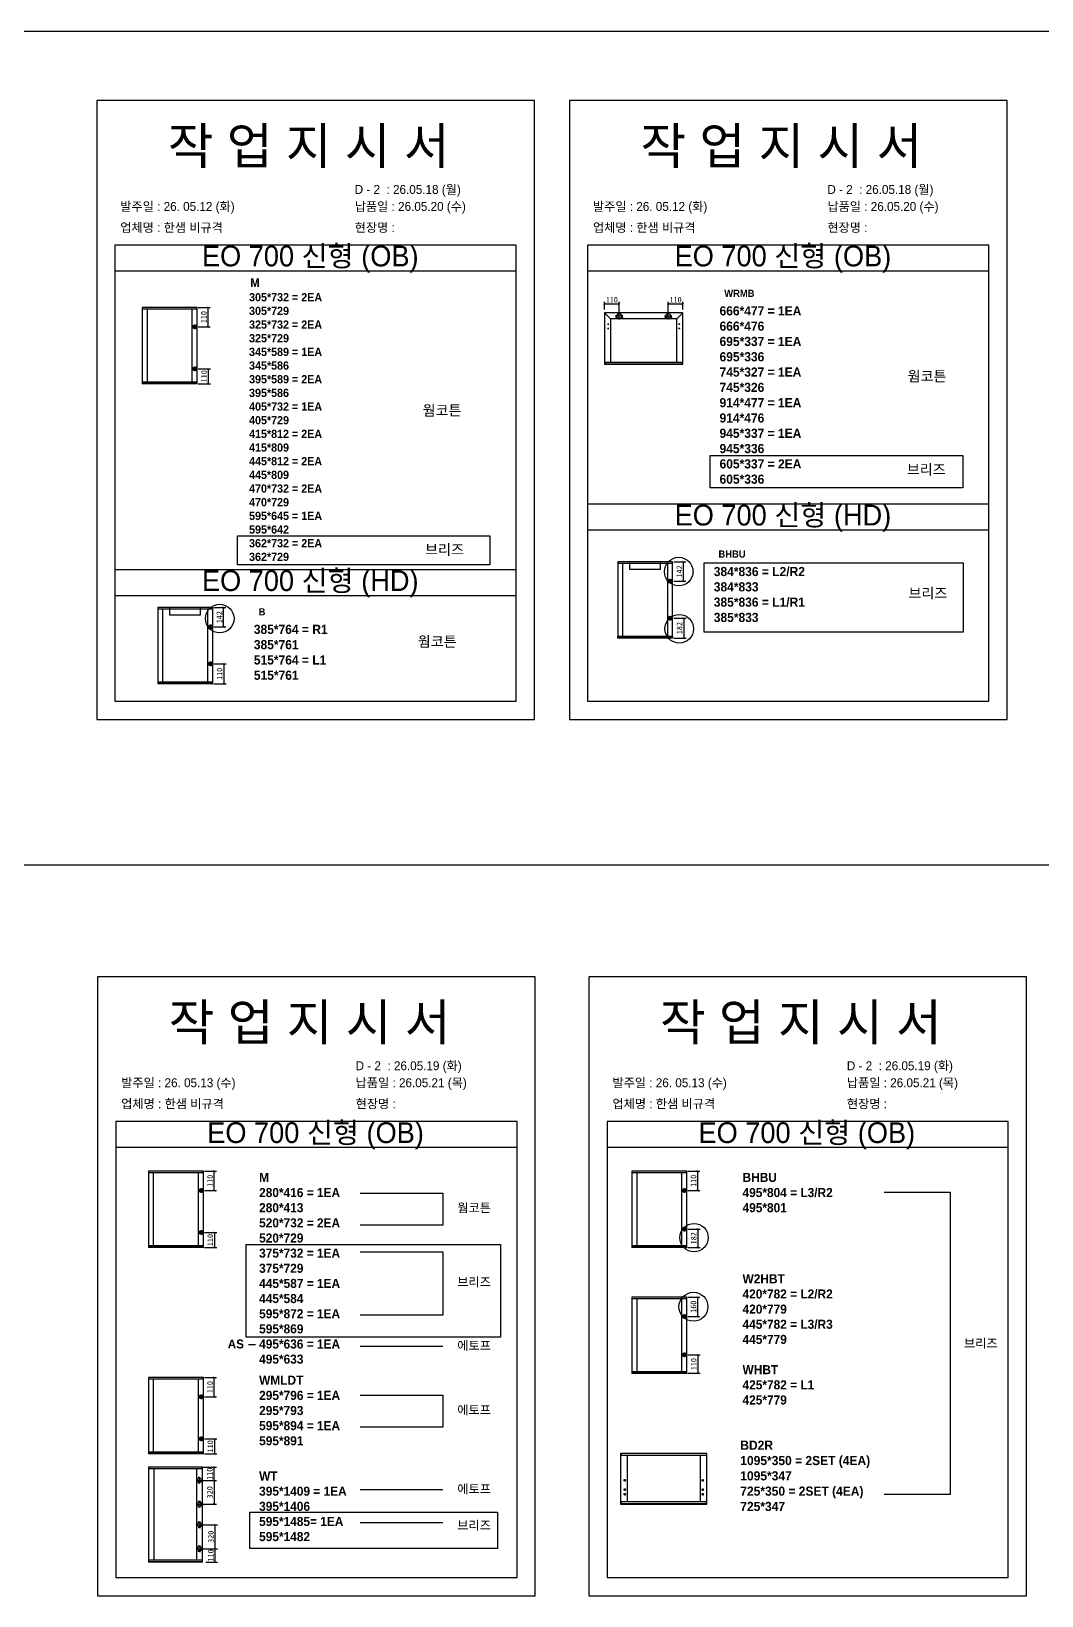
# Model space of a CAD drawing. Header units: millimetres. Extents: x -44117 to 256353, y -2095463 to 65325.
# Drawn here: x 112722 to 117162, y -939119 to -932244 of the extents above; entities that cross this region are included whole.
import ezdxf

# ---------------------------------------------------------------- set-up
doc = ezdxf.new("R2010")
doc.units = ezdxf.units.MM
doc.header["$LTSCALE"] = 10
doc.layers.add('Layer1', color=7, linetype='Continuous', lineweight=70)
doc.styles.add('MtX_Gulim', font='')
doc.styles.get('MtX_Gulim').set_extended_font_data('Gulim', bold=True)
doc.dimstyles.new('ISO-25', dxfattribs={"dimtxt": 2.5, "dimasz": 2.5, "dimexe": 1, "dimexo": 1, "dimtad": 1, "dimtxsty": 'Standard', "dimblk": 'ARCHTICK', "dimcen": 2.5, "dimadec": 0, "dimazin": 0, "dimtfac": 1, "dimtmove": 0, "dimatfit": 3, "dimfxl": 0, "dimarcsym": 0})

# ---------------------------------------------------------------- blocks, each defined once
blk = doc.blocks.new('_ArchTick')
at = {"color": 0, "linetype": 'ByBlock', "const_width": 0.15}
blk.add_lwpolyline([(-0.5, -0.5), (0.5, 0.5)], dxfattribs=at)
blk = doc.blocks.new('*D6312')
at = {"color": 0, "lineweight": -2}
for p, q in [((113454.9, -933457.9), (113508.3, -933457.9)), ((113498.3, -933543.1), (113498.3, -933457.9)), ((113454.9, -933543.1), (113508.3, -933543.1))]:
    blk.add_line(p, q, dxfattribs=at)
at = {"layer": 'Defpoints', "color": 0}
for p in [(113439.9, -933457.9), (113498.3, -933457.9), (113439.9, -933543.1)]:
    blk.add_point(p, dxfattribs=at)
at = {"color": 0, "lineweight": -2, "xscale": 10, "yscale": 10, "zscale": 10}
for p, rotation in [((113498.3, -933457.9), 90), ((113498.3, -933543.1), 270)]:
    blk.add_blockref('_ArchTick', p, dxfattribs=dict(at, rotation=rotation))
at = {"color": 0, "insert": (113479.6, -933500.5), "char_height": 25, "attachment_point": 5, "rotation": 90}
blk.add_mtext('110', dxfattribs=at)
blk = doc.blocks.new('*D6313')
at = {"color": 0, "lineweight": -2}
for p, q in [((113454.9, -933727.8), (113509.2, -933727.8)), ((113499.2, -933727.8), (113499.2, -933793.3)), ((113454.9, -933793.3), (113509.2, -933793.3))]:
    blk.add_line(p, q, dxfattribs=at)
at = {"layer": 'Defpoints', "color": 0}
for p in [(113439.9, -933727.8), (113439.9, -933793.3), (113499.2, -933793.3)]:
    blk.add_point(p, dxfattribs=at)
at = {"color": 0, "lineweight": -2, "xscale": 10, "yscale": 10, "zscale": 10}
for p, rotation in [((113499.2, -933727.8), 90), ((113499.2, -933793.3), 270)]:
    blk.add_blockref('_ArchTick', p, dxfattribs=dict(at, rotation=rotation))
at = {"color": 0, "insert": (113480.5, -933760.5), "char_height": 25, "attachment_point": 5, "rotation": 90}
blk.add_mtext('110', dxfattribs=at)
blk = doc.blocks.new('*D6314')
at = {"color": 0, "lineweight": -2}
for p, q in [((115240.5, -933467.3), (115240.5, -933432.8)), ((115240.5, -933442.8), (115305.1, -933442.8)), ((115305.1, -933480.1), (115305.1, -933432.8))]:
    blk.add_line(p, q, dxfattribs=at)
at = {"layer": 'Defpoints', "color": 0}
for p in [(115240.5, -933482.3), (115305.1, -933442.8), (115305.1, -933495.1)]:
    blk.add_point(p, dxfattribs=at)
at = {"color": 0, "lineweight": -2, "xscale": 10, "yscale": 10, "zscale": 10, "rotation": 180}
blk.add_blockref('_ArchTick', (115240.5, -933442.8), dxfattribs=at)
at = {"color": 0, "lineweight": -2, "xscale": 10, "yscale": 10, "zscale": 10}
blk.add_blockref('_ArchTick', (115305.1, -933442.8), dxfattribs=at)
at = {"color": 0, "insert": (115272.8, -933424), "char_height": 25, "attachment_point": 5}
blk.add_mtext('110', dxfattribs=at)
blk = doc.blocks.new('*D6315')
at = {"color": 0, "lineweight": -2}
for p, q in [((115520.6, -933480.1), (115520.6, -933432.8)), ((115520.6, -933442.8), (115585.1, -933442.8)), ((115585.1, -933467.3), (115585.1, -933432.8))]:
    blk.add_line(p, q, dxfattribs=at)
at = {"layer": 'Defpoints', "color": 0}
for p in [(115585.1, -933442.8), (115585.1, -933482.3), (115520.6, -933495.1)]:
    blk.add_point(p, dxfattribs=at)
at = {"color": 0, "lineweight": -2, "xscale": 10, "yscale": 10, "zscale": 10, "rotation": 180}
blk.add_blockref('_ArchTick', (115520.6, -933442.8), dxfattribs=at)
at = {"color": 0, "lineweight": -2, "xscale": 10, "yscale": 10, "zscale": 10}
blk.add_blockref('_ArchTick', (115585.1, -933442.8), dxfattribs=at)
at = {"color": 0, "insert": (115552.9, -933424), "char_height": 25, "attachment_point": 5}
blk.add_mtext('110', dxfattribs=at)
blk = doc.blocks.new('*D6316')
at = {"color": 0, "lineweight": -2}
for p, q in [((115544.6, -934575.6), (115598, -934575.6)), ((115588, -934660.7), (115588, -934575.6)), ((115544.6, -934660.7), (115598, -934660.7))]:
    blk.add_line(p, q, dxfattribs=at)
at = {"layer": 'Defpoints', "color": 0}
for p in [(115529.6, -934575.6), (115588, -934575.6), (115529.6, -934660.7)]:
    blk.add_point(p, dxfattribs=at)
at = {"color": 0, "lineweight": -2, "xscale": 10, "yscale": 10, "zscale": 10}
for p, rotation in [((115588, -934575.6), 90), ((115588, -934660.7), 270)]:
    blk.add_blockref('_ArchTick', p, dxfattribs=dict(at, rotation=rotation))
at = {"color": 0, "insert": (115569.2, -934618.1), "char_height": 25, "attachment_point": 5, "rotation": 90}
blk.add_mtext('142', dxfattribs=at)
blk = doc.blocks.new('*D6317')
at = {"color": 0, "lineweight": -2}
for p, q in [((115544.6, -934823.6), (115598.9, -934823.6)), ((115588.9, -934823.6), (115588.9, -934910.9)), ((115544.6, -934910.9), (115598.9, -934910.9))]:
    blk.add_line(p, q, dxfattribs=at)
at = {"layer": 'Defpoints', "color": 0}
for p in [(115529.6, -934823.6), (115529.6, -934910.9), (115588.9, -934910.9)]:
    blk.add_point(p, dxfattribs=at)
at = {"color": 0, "lineweight": -2, "xscale": 10, "yscale": 10, "zscale": 10}
for p, rotation in [((115588.9, -934823.6), 90), ((115588.9, -934910.9), 270)]:
    blk.add_blockref('_ArchTick', p, dxfattribs=dict(at, rotation=rotation))
at = {"color": 0, "insert": (115570.2, -934867.2), "char_height": 25, "attachment_point": 5, "rotation": 90}
blk.add_mtext('182', dxfattribs=at)
blk = doc.blocks.new('*D6318')
at = {"color": 0, "lineweight": -2}
for p, q in [((113523.5, -934776.6), (113576.9, -934776.6)), ((113566.9, -934861.7), (113566.9, -934776.6)), ((113523.5, -934861.7), (113576.9, -934861.7))]:
    blk.add_line(p, q, dxfattribs=at)
at = {"layer": 'Defpoints', "color": 0}
for p in [(113508.5, -934776.6), (113566.9, -934776.6), (113508.5, -934861.7)]:
    blk.add_point(p, dxfattribs=at)
at = {"color": 0, "lineweight": -2, "xscale": 10, "yscale": 10, "zscale": 10}
for p, rotation in [((113566.9, -934776.6), 90), ((113566.9, -934861.7), 270)]:
    blk.add_blockref('_ArchTick', p, dxfattribs=dict(at, rotation=rotation))
at = {"color": 0, "insert": (113548.1, -934819.1), "char_height": 25, "attachment_point": 5, "rotation": 90}
blk.add_mtext('142', dxfattribs=at)
blk = doc.blocks.new('*D6319')
at = {"color": 0, "lineweight": -2}
for p, q in [((113523.5, -935024.6), (113577.8, -935024.6)), ((113567.8, -935024.6), (113567.8, -935111.9)), ((113523.5, -935111.9), (113577.8, -935111.9))]:
    blk.add_line(p, q, dxfattribs=at)
at = {"layer": 'Defpoints', "color": 0}
for p in [(113508.5, -935024.6), (113508.5, -935111.9), (113567.8, -935111.9)]:
    blk.add_point(p, dxfattribs=at)
at = {"color": 0, "lineweight": -2, "xscale": 10, "yscale": 10, "zscale": 10}
for p, rotation in [((113567.8, -935024.6), 90), ((113567.8, -935111.9), 270)]:
    blk.add_blockref('_ArchTick', p, dxfattribs=dict(at, rotation=rotation))
at = {"color": 0, "insert": (113549.1, -935068.2), "char_height": 25, "attachment_point": 5, "rotation": 90}
blk.add_mtext('110', dxfattribs=at)
blk = doc.blocks.new('*D6349')
at = {"color": 0, "lineweight": -2}
for p, q in [((113482.5, -937253.7), (113535.9, -937253.7)), ((113525.9, -937338.9), (113525.9, -937253.7)), ((113482.5, -937338.9), (113535.9, -937338.9))]:
    blk.add_line(p, q, dxfattribs=at)
at = {"layer": 'Defpoints', "color": 0}
for p in [(113467.5, -937253.7), (113525.9, -937253.7), (113467.5, -937338.9)]:
    blk.add_point(p, dxfattribs=at)
at = {"color": 0, "lineweight": -2, "xscale": 10, "yscale": 10, "zscale": 10}
for p, rotation in [((113525.9, -937253.7), 90), ((113525.9, -937338.9), 270)]:
    blk.add_blockref('_ArchTick', p, dxfattribs=dict(at, rotation=rotation))
at = {"color": 0, "insert": (113507.1, -937296.3), "char_height": 25, "attachment_point": 5, "rotation": 90}
blk.add_mtext('110', dxfattribs=at)
blk = doc.blocks.new('*D6350')
at = {"color": 0, "lineweight": -2}
for p, q in [((113482.5, -937523.5), (113536.8, -937523.5)), ((113526.8, -937523.5), (113526.8, -937589.1)), ((113482.5, -937589.1), (113536.8, -937589.1))]:
    blk.add_line(p, q, dxfattribs=at)
at = {"layer": 'Defpoints', "color": 0}
for p in [(113467.5, -937523.5), (113467.5, -937589.1), (113526.8, -937589.1)]:
    blk.add_point(p, dxfattribs=at)
at = {"color": 0, "lineweight": -2, "xscale": 10, "yscale": 10, "zscale": 10}
for p, rotation in [((113526.8, -937523.5), 90), ((113526.8, -937589.1), 270)]:
    blk.add_blockref('_ArchTick', p, dxfattribs=dict(at, rotation=rotation))
at = {"color": 0, "insert": (113508.1, -937556.3), "char_height": 25, "attachment_point": 5, "rotation": 90}
blk.add_mtext('110', dxfattribs=at)
blk = doc.blocks.new('*D6352')
at = {"color": 0, "lineweight": -2}
for p, q in [((113482.5, -938160.3), (113535.9, -938160.3)), ((113525.9, -938245.5), (113525.9, -938160.3)), ((113482.5, -938245.5), (113535.9, -938245.5))]:
    blk.add_line(p, q, dxfattribs=at)
at = {"layer": 'Defpoints', "color": 0}
for p in [(113467.5, -938160.3), (113525.9, -938160.3), (113467.5, -938245.5)]:
    blk.add_point(p, dxfattribs=at)
at = {"color": 0, "lineweight": -2, "xscale": 10, "yscale": 10, "zscale": 10}
for p, rotation in [((113525.9, -938160.3), 90), ((113525.9, -938245.5), 270)]:
    blk.add_blockref('_ArchTick', p, dxfattribs=dict(at, rotation=rotation))
at = {"color": 0, "insert": (113507.1, -938202.9), "char_height": 25, "attachment_point": 5, "rotation": 90}
blk.add_mtext('110', dxfattribs=at)
blk = doc.blocks.new('*D6353')
at = {"color": 0, "lineweight": -2}
for p, q in [((113482.5, -938430.2), (113536.8, -938430.2)), ((113526.8, -938430.2), (113526.8, -938495.7)), ((113482.5, -938495.7), (113536.8, -938495.7))]:
    blk.add_line(p, q, dxfattribs=at)
at = {"layer": 'Defpoints', "color": 0}
for p in [(113467.5, -938430.2), (113467.5, -938495.7), (113526.8, -938495.7)]:
    blk.add_point(p, dxfattribs=at)
at = {"color": 0, "lineweight": -2, "xscale": 10, "yscale": 10, "zscale": 10}
for p, rotation in [((113526.8, -938430.2), 90), ((113526.8, -938495.7), 270)]:
    blk.add_blockref('_ArchTick', p, dxfattribs=dict(at, rotation=rotation))
at = {"color": 0, "insert": (113508.1, -938462.9), "char_height": 25, "attachment_point": 5, "rotation": 90}
blk.add_mtext('110', dxfattribs=at)
blk = doc.blocks.new('*D6354')
at = {"color": 0, "lineweight": -2}
for p, q in [((113477, -938554.6), (113534.9, -938554.6)), ((113524.9, -938612.5), (113524.9, -938554.6)), ((113477, -938612.5), (113534.9, -938612.5))]:
    blk.add_line(p, q, dxfattribs=at)
at = {"layer": 'Defpoints', "color": 0}
for p in [(113462, -938554.6), (113524.9, -938554.6), (113462, -938612.5)]:
    blk.add_point(p, dxfattribs=at)
at = {"color": 0, "lineweight": -2, "xscale": 10, "yscale": 10, "zscale": 10}
for p, rotation in [((113524.9, -938554.6), 90), ((113524.9, -938612.5), 270)]:
    blk.add_blockref('_ArchTick', p, dxfattribs=dict(at, rotation=rotation))
at = {"color": 0, "insert": (113506.2, -938583.5), "char_height": 25, "attachment_point": 5, "rotation": 90}
blk.add_mtext('110', dxfattribs=at)
blk = doc.blocks.new('*D6355')
at = {"color": 0, "lineweight": -2}
for p, q in [((113477, -938913), (113539.5, -938913)), ((113529.5, -938971.5), (113529.5, -938913)), ((113488.6, -938971.5), (113539.5, -938971.5))]:
    blk.add_line(p, q, dxfattribs=at)
at = {"layer": 'Defpoints', "color": 0}
for p in [(113462, -938913), (113529.5, -938913), (113473.6, -938971.5)]:
    blk.add_point(p, dxfattribs=at)
at = {"color": 0, "lineweight": -2, "xscale": 10, "yscale": 10, "zscale": 10}
for p, rotation in [((113529.5, -938913), 90), ((113529.5, -938971.5), 270)]:
    blk.add_blockref('_ArchTick', p, dxfattribs=dict(at, rotation=rotation))
at = {"color": 0, "insert": (113510.8, -938942.3), "char_height": 25, "attachment_point": 5, "rotation": 90}
blk.add_mtext('110', dxfattribs=at)
blk = doc.blocks.new('*D6356')
at = {"color": 0, "lineweight": -2}
for p, q in [((113477, -938807.9), (113539.5, -938807.9)), ((113529.5, -938913), (113529.5, -938807.9)), ((113477, -938913), (113539.5, -938913))]:
    blk.add_line(p, q, dxfattribs=at)
at = {"layer": 'Defpoints', "color": 0}
for p in [(113462, -938807.9), (113529.5, -938807.9), (113462, -938913)]:
    blk.add_point(p, dxfattribs=at)
at = {"color": 0, "lineweight": -2, "xscale": 10, "yscale": 10, "zscale": 10}
for p, rotation in [((113529.5, -938807.9), 90), ((113529.5, -938913), 270)]:
    blk.add_blockref('_ArchTick', p, dxfattribs=dict(at, rotation=rotation))
at = {"color": 0, "insert": (113510.8, -938860.4), "char_height": 25, "attachment_point": 5, "rotation": 90}
blk.add_mtext('320', dxfattribs=at)
blk = doc.blocks.new('*D6357')
at = {"color": 0, "lineweight": -2}
for p, q in [((113477, -938612.5), (113534.9, -938612.5)), ((113524.9, -938612.5), (113524.9, -938717.6)), ((113477, -938717.6), (113534.9, -938717.6))]:
    blk.add_line(p, q, dxfattribs=at)
at = {"layer": 'Defpoints', "color": 0}
for p in [(113462, -938612.5), (113462, -938717.6), (113524.9, -938717.6)]:
    blk.add_point(p, dxfattribs=at)
at = {"color": 0, "lineweight": -2, "xscale": 10, "yscale": 10, "zscale": 10}
for p, rotation in [((113524.9, -938612.5), 90), ((113524.9, -938717.6), 270)]:
    blk.add_blockref('_ArchTick', p, dxfattribs=dict(at, rotation=rotation))
at = {"color": 0, "insert": (113506.2, -938665.1), "char_height": 25, "attachment_point": 5, "rotation": 90}
blk.add_mtext('320', dxfattribs=at)
blk = doc.blocks.new('*D6358')
at = {"color": 0, "lineweight": -2}
for p, q in [((115606.8, -937253.7), (115660.1, -937253.7)), ((115650.1, -937338.9), (115650.1, -937253.7)), ((115606.8, -937338.9), (115660.1, -937338.9))]:
    blk.add_line(p, q, dxfattribs=at)
at = {"layer": 'Defpoints', "color": 0}
for p in [(115591.8, -937253.7), (115650.1, -937253.7), (115591.8, -937338.9)]:
    blk.add_point(p, dxfattribs=at)
at = {"color": 0, "lineweight": -2, "xscale": 10, "yscale": 10, "zscale": 10}
for p, rotation in [((115650.1, -937253.7), 90), ((115650.1, -937338.9), 270)]:
    blk.add_blockref('_ArchTick', p, dxfattribs=dict(at, rotation=rotation))
at = {"color": 0, "insert": (115631.4, -937296.3), "char_height": 25, "attachment_point": 5, "rotation": 90}
blk.add_mtext('110', dxfattribs=at)
blk = doc.blocks.new('*D6359')
at = {"color": 0, "lineweight": -2}
for p, q in [((115606.8, -937508.2), (115661.1, -937508.2)), ((115651.1, -937508.2), (115651.1, -937589.1)), ((115606.8, -937589.1), (115661.1, -937589.1))]:
    blk.add_line(p, q, dxfattribs=at)
at = {"layer": 'Defpoints', "color": 0}
for p in [(115591.8, -937508.2), (115591.8, -937589.1), (115651.1, -937589.1)]:
    blk.add_point(p, dxfattribs=at)
at = {"color": 0, "lineweight": -2, "xscale": 10, "yscale": 10, "zscale": 10}
for p, rotation in [((115651.1, -937508.2), 90), ((115651.1, -937589.1), 270)]:
    blk.add_blockref('_ArchTick', p, dxfattribs=dict(at, rotation=rotation))
at = {"color": 0, "insert": (115632.3, -937548.6), "char_height": 25, "attachment_point": 5, "rotation": 90}
blk.add_mtext('182', dxfattribs=at)
blk = doc.blocks.new('*D6360')
at = {"color": 0, "lineweight": -2}
for p, q in [((115606.8, -937806.9), (115660.1, -937806.9)), ((115650.1, -937892.1), (115650.1, -937806.9)), ((115606.8, -937892.1), (115660.1, -937892.1))]:
    blk.add_line(p, q, dxfattribs=at)
at = {"layer": 'Defpoints', "color": 0}
for p in [(115591.8, -937806.9), (115650.1, -937806.9), (115591.8, -937892.1)]:
    blk.add_point(p, dxfattribs=at)
at = {"color": 0, "lineweight": -2, "xscale": 10, "yscale": 10, "zscale": 10}
for p, rotation in [((115650.1, -937806.9), 90), ((115650.1, -937892.1), 270)]:
    blk.add_blockref('_ArchTick', p, dxfattribs=dict(at, rotation=rotation))
at = {"color": 0, "insert": (115631.4, -937849.5), "char_height": 25, "attachment_point": 5, "rotation": 90}
blk.add_mtext('160', dxfattribs=at)
blk = doc.blocks.new('*D6361')
at = {"color": 0, "lineweight": -2}
for p, q in [((115606.8, -938061.4), (115661.1, -938061.4)), ((115651.1, -938061.4), (115651.1, -938142.2)), ((115606.8, -938142.2), (115661.1, -938142.2))]:
    blk.add_line(p, q, dxfattribs=at)
at = {"layer": 'Defpoints', "color": 0}
for p in [(115591.8, -938061.4), (115591.8, -938142.2), (115651.1, -938142.2)]:
    blk.add_point(p, dxfattribs=at)
at = {"color": 0, "lineweight": -2, "xscale": 10, "yscale": 10, "zscale": 10}
for p, rotation in [((115651.1, -938061.4), 90), ((115651.1, -938142.2), 270)]:
    blk.add_blockref('_ArchTick', p, dxfattribs=dict(at, rotation=rotation))
at = {"color": 0, "insert": (115632.3, -938101.8), "char_height": 25, "attachment_point": 5, "rotation": 90}
blk.add_mtext('110', dxfattribs=at)

msp = doc.modelspace()

# ---------------------------------------------------------------- linework, layer by layer
at = {"color": 1}
for p, q in [((104260.77588, -932244.45159), (196529.92274, -932244.45159)), ((104260.77588, -932244.45159), (196529.92274, -932244.45159)), ((104260.77588, -932244.45159), (196529.92274, -932244.45159)), ((104260.77588, -932244.45159), (196529.92274, -932244.45159)), ((104260.77588, -932244.45159), (196529.92274, -932244.45159)), ((104260.77588, -932244.45159), (196529.92274, -932244.45159)), ((104260.77588, -932244.45159), (196529.92274, -932244.45159)), ((104260.77588, -932244.45159), (196529.92274, -932244.45159)), ((104260.77588, -932244.45159), (196529.92274, -932244.45159)), ((104260.77588, -932244.45159), (196529.92274, -932244.45159)), ((106472.62401, -932244.45159), (198741.77087, -932244.45159)), ((106472.62401, -932244.45159), (198741.77087, -932244.45159)), ((106472.62401, -932244.45159), (198741.77087, -932244.45159)), ((106472.62401, -932244.45159), (198741.77087, -932244.45159)), ((106472.62401, -932244.45159), (198741.77087, -932244.45159)), ((106472.62401, -932244.45159), (198741.77087, -932244.45159)), ((106472.62401, -932244.45159), (198741.77087, -932244.45159)), ((106472.62401, -932244.45159), (198741.77087, -932244.45159)), ((106472.62401, -932244.45159), (198741.77087, -932244.45159)), ((106472.62401, -932244.45159), (198741.77087, -932244.45159)), ((104260.77588, -935907.62587), (196529.92274, -935907.62587)), ((104260.77588, -935907.62587), (196529.92274, -935907.62587)), ((104260.77588, -935907.62587), (196529.92274, -935907.62587)), ((104260.77588, -935907.62587), (196529.92274, -935907.62587)), ((104260.77588, -935907.62587), (196529.92274, -935907.62587)), ((104260.77588, -935907.62587), (196529.92274, -935907.62587)), ((104260.77588, -935907.62587), (196529.92274, -935907.62587)), ((104260.77588, -935907.62587), (196529.92274, -935907.62587)), ((104260.77588, -935907.62587), (196529.92274, -935907.62587)), ((104260.77588, -935907.62587), (196529.92274, -935907.62587)), ((106472.62401, -935907.62587), (198741.77087, -935907.62587)), ((106472.62401, -935907.62587), (198741.77087, -935907.62587)), ((106472.62401, -935907.62587), (198741.77087, -935907.62587)), ((106472.62401, -935907.62587), (198741.77087, -935907.62587)), ((106472.62401, -935907.62587), (198741.77087, -935907.62587)), ((106472.62401, -935907.62587), (198741.77087, -935907.62587)), ((106472.62401, -935907.62587), (198741.77087, -935907.62587)), ((106472.62401, -935907.62587), (198741.77087, -935907.62587)), ((106472.62401, -935907.62587), (198741.77087, -935907.62587)), ((106472.62401, -935907.62587), (198741.77087, -935907.62587))]:
    msp.add_line(p, q, dxfattribs=at)
for p, q in [((114852.2179, -933184.07095), (113089.2943, -933184.07095)), ((116929.27549, -933184.07095), (115166.35188, -933184.07095)), ((114852.2179, -933298.54651), (113089.2943, -933298.54651)), ((116929.27549, -933298.54651), (115166.35188, -933298.54651)), ((113208.89939, -933458.18951), (113208.89939, -933793.05435)), ((113450.33713, -933458.62315), (113208.89939, -933458.62315)), ((113450.33713, -933465.1759), (113208.89939, -933465.1759)), ((113450.09622, -933457.9486), (113209.1403, -933457.9486)), ((113230.34037, -933464.69408), (113230.34037, -933786.06797)), ((113428.65523, -933786.06797), (113428.65523, -933465.1759)), ((113449.13258, -933465.1759), (113449.13258, -933457.9486)), ((113450.33713, -933793.05435), (113450.33713, -933458.18951)), ((115240.2537, -933482.34636), (115240.2537, -933706.68669)), ((115266.59445, -933508.68711), (115240.34039, -933482.13708)), ((115585.13954, -933482.0504), (115240.54967, -933482.0504)), ((115305.06971, -933511.21621), (115305.06971, -933478.92937)), ((115520.6195, -933511.21621), (115520.6195, -933478.92937)), ((115559.09475, -933508.68711), (115585.34882, -933482.13708)), ((115585.4355, -933706.68669), (115585.4355, -933482.34636)), ((115253.57207, -933531.77226), (115259.49134, -933531.77226)), ((115253.57207, -933550.71393), (115259.49134, -933550.71393)), ((115256.5317, -933528.81263), (115256.5317, -933534.7319)), ((115256.5317, -933547.75429), (115256.5317, -933553.67356)), ((115266.59445, -933508.68711), (115266.59445, -933698.69567)), ((115559.09475, -933508.68711), (115266.59445, -933508.68711)), ((115321.21314, -933495.07279), (115288.9263, -933495.07279)), ((115294.11907, -933500.99206), (115289.38365, -933500.99206)), ((115291.75136, -933498.62435), (115291.75136, -933503.35977)), ((115320.75578, -933500.99206), (115316.02036, -933500.99206)), ((115318.38807, -933498.62435), (115318.38807, -933503.35977)), ((115504.47608, -933495.07279), (115536.76291, -933495.07279)), ((115509.66885, -933500.99206), (115504.93344, -933500.99206)), ((115507.30115, -933498.62435), (115507.30115, -933503.35977)), ((115536.30557, -933500.99206), (115531.57015, -933500.99206)), ((115533.93786, -933498.62435), (115533.93786, -933503.35977)), ((115559.09475, -933698.10375), (115559.09475, -933508.68711)), ((115572.11715, -933531.77226), (115566.19788, -933531.77226)), ((115572.11715, -933550.71393), (115566.19788, -933550.71393)), ((115569.15752, -933528.81263), (115569.15752, -933534.7319)), ((115569.15752, -933547.75429), (115569.15752, -933553.67356)), ((115240.2537, -933698.10375), (115585.4355, -933698.10375)), ((115240.2537, -933706.15395), (115585.13954, -933706.15395)), ((115240.54967, -933706.98265), (115585.13954, -933706.98265)), ((115241.73352, -933698.10375), (115241.73352, -933706.98265)), ((115583.95568, -933706.98265), (115583.95568, -933698.10375)), ((113450.33713, -933786.06797), (113208.89939, -933786.06797)), ((113450.33713, -933792.62072), (113208.89939, -933792.62072)), ((113450.09622, -933793.29526), (113209.1403, -933793.29526)), ((113210.10394, -933793.29526), (113210.10394, -933786.06797)), ((113449.13258, -933786.06797), (113449.13258, -933793.29526)), ((116929.27549, -934322.73337), (115166.35188, -934322.73337)), ((116929.27549, -934437.20893), (115166.35188, -934437.20893)), ((115298.55977, -934575.801), (115298.55977, -934910.66584)), ((115539.99751, -934576.23464), (115298.55977, -934576.23464)), ((115539.99751, -934582.78739), (115298.55977, -934582.78739)), ((115539.7566, -934575.56009), (115298.80068, -934575.56009)), ((115320.00076, -934582.30557), (115320.00076, -934903.67946)), ((115518.31561, -934903.67946), (115518.31561, -934582.78739)), ((115538.79296, -934582.78739), (115538.79296, -934575.56009)), ((115539.99751, -934910.66584), (115539.99751, -934575.801)), ((114852.2179, -934610.74993), (113089.2943, -934610.74993)), ((114852.2179, -934725.22549), (113089.2943, -934725.22549)), ((113277.46505, -934776.79398), (113277.46505, -935111.65882)), ((113518.90279, -934777.22762), (113277.46505, -934777.22762)), ((113518.90279, -934783.78037), (113277.46505, -934783.78037)), ((113518.66188, -934776.55307), (113277.70596, -934776.55307)), ((113298.90604, -934783.29855), (113298.90604, -935104.67244)), ((113497.2209, -935104.67244), (113497.2209, -934783.78037)), ((113517.69824, -934783.78037), (113517.69824, -934776.55307)), ((113518.90279, -935111.65882), (113518.90279, -934776.79398)), ((115539.99751, -934903.67946), (115298.55977, -934903.67946)), ((115539.99751, -934910.23221), (115298.55977, -934910.23221)), ((115539.7566, -934910.90676), (115298.80068, -934910.90676)), ((115299.76432, -934910.90676), (115299.76432, -934903.67946)), ((115538.79296, -934903.67946), (115538.79296, -934910.90676)), ((113518.90279, -935104.67244), (113277.46505, -935104.67244)), ((113518.90279, -935111.22519), (113277.46505, -935111.22519)), ((113518.66188, -935111.89974), (113277.70596, -935111.89974)), ((113278.6696, -935111.89974), (113278.6696, -935104.67244)), ((113517.69824, -935104.67244), (113517.69824, -935111.89974)), ((114856.18096, -937035.06553), (113093.25735, -937035.06553)), ((117014.86533, -937035.06553), (115251.94172, -937035.06553)), ((114856.18096, -937149.54109), (113093.25735, -937149.54109)), ((117014.86533, -937149.54109), (115251.94172, -937149.54109)), ((113236.47661, -937253.94714), (113236.47661, -937588.81198)), ((113477.91435, -937254.38078), (113236.47661, -937254.38078)), ((113477.91435, -937260.93353), (113236.47661, -937260.93353)), ((113477.67344, -937253.70623), (113236.71752, -937253.70623)), ((113257.9176, -937260.45171), (113257.9176, -937581.8256)), ((113456.23246, -937581.8256), (113456.23246, -937260.93353)), ((113476.7098, -937260.93353), (113476.7098, -937253.70623)), ((113477.91435, -937588.81198), (113477.91435, -937253.94714)), ((115360.74005, -937253.94714), (115360.74005, -937588.81198)), ((115602.17779, -937254.38078), (115360.74005, -937254.38078)), ((115602.17779, -937260.93353), (115360.74005, -937260.93353)), ((115601.93688, -937253.70623), (115360.98096, -937253.70623)), ((115382.18104, -937260.45171), (115382.18104, -937581.8256)), ((115580.4959, -937581.8256), (115580.4959, -937260.93353)), ((115600.97324, -937260.93353), (115600.97324, -937253.70623)), ((115602.17779, -937588.81198), (115602.17779, -937253.94714)), ((113477.91435, -937581.8256), (113236.47661, -937581.8256)), ((113477.91435, -937588.37835), (113236.47661, -937588.37835)), ((113477.67344, -937589.05289), (113236.71752, -937589.05289)), ((113237.68116, -937589.05289), (113237.68116, -937581.8256)), ((113476.7098, -937581.8256), (113476.7098, -937589.05289)), ((115602.17779, -937581.8256), (115360.74005, -937581.8256)), ((115602.17779, -937588.37835), (115360.74005, -937588.37835)), ((115601.93688, -937589.05289), (115360.98096, -937589.05289)), ((115361.9446, -937589.05289), (115361.9446, -937581.8256)), ((115600.97324, -937581.8256), (115600.97324, -937589.05289)), ((115360.74005, -937807.14074), (115360.74005, -938142.00558)), ((115602.17779, -937807.57438), (115360.74005, -937807.57438)), ((115602.17779, -937814.12713), (115360.74005, -937814.12713)), ((115601.93688, -937806.89983), (115360.98096, -937806.89983)), ((115382.18104, -937813.64531), (115382.18104, -938135.0192)), ((115580.4959, -938135.0192), (115580.4959, -937814.12713)), ((115600.97324, -937814.12713), (115600.97324, -937806.89983)), ((115602.17779, -938142.00558), (115602.17779, -937807.14074)), ((113675.61241, -938016.1722), (113707.12571, -938016.1722)), ((113236.47661, -938160.56999), (113236.47661, -938495.43483)), ((113477.91435, -938161.00363), (113236.47661, -938161.00363)), ((113477.67344, -938160.32908), (113236.71752, -938160.32908)), ((113476.7098, -938167.55638), (113476.7098, -938160.32908)), ((113477.91435, -938495.43483), (113477.91435, -938160.56999)), ((115602.17779, -938135.0192), (115360.74005, -938135.0192)), ((115602.17779, -938141.57195), (115360.74005, -938141.57195)), ((115601.93688, -938142.2465), (115360.98096, -938142.2465)), ((115361.9446, -938142.2465), (115361.9446, -938135.0192)), ((115600.97324, -938135.0192), (115600.97324, -938142.2465)), ((113477.91435, -938167.55638), (113236.47661, -938167.55638)), ((113257.9176, -938167.07456), (113257.9176, -938488.44845)), ((113456.23246, -938488.44845), (113456.23246, -938167.55638)), ((113477.91435, -938488.44845), (113236.47661, -938488.44845)), ((113477.91435, -938495.0012), (113236.47661, -938495.0012)), ((113477.67344, -938495.67574), (113236.71752, -938495.67574)), ((113237.68116, -938495.67574), (113237.68116, -938488.44845)), ((113476.7098, -938488.44845), (113476.7098, -938495.67574)), ((115311.50774, -938494.2541), (115311.50774, -938716.52493)), ((115690.45084, -938494.8273), (115311.50774, -938494.8273)), ((115690.45084, -938503.48885), (115311.50774, -938503.48885)), ((115690.1324, -938493.93567), (115311.82618, -938493.93567)), ((115313.09994, -938493.93567), (115313.09994, -938503.48885)), ((115340.1673, -938503.48885), (115340.1673, -938707.29018)), ((115661.79128, -938707.29018), (115661.79128, -938503.48885)), ((115688.85864, -938493.93567), (115688.85864, -938503.48885)), ((115690.45084, -938716.52493), (115690.45084, -938494.2541)), ((113236.72901, -938554.14566), (113236.72901, -938971.35352)), ((113473.72258, -938554.62497), (113236.72901, -938554.62497)), ((113473.72258, -938561.86792), (113236.72901, -938561.86792)), ((113473.45629, -938553.87938), (113236.99529, -938553.87938)), ((113238.06043, -938553.87938), (113238.06043, -938561.86792)), ((113260.42837, -938561.33535), (113260.42837, -938963.63127)), ((113449.75693, -938963.63127), (113449.75693, -938561.86792)), ((113472.39115, -938561.86792), (113472.39115, -938553.87938)), ((113473.72258, -938971.35352), (113473.72258, -938554.14566)), ((113447.48145, -938612.46205), (113476.53063, -938612.46205)), ((113459.34319, -938600.47923), (113455.08263, -938600.47923)), ((113459.34319, -938624.44487), (113455.08263, -938624.44487)), ((113457.21291, -938598.34895), (113457.21291, -938602.60951)), ((113457.21291, -938622.3146), (113457.21291, -938626.57515)), ((113462.00604, -938626.98665), (113462.00604, -938597.93747)), ((115334.91305, -938612.39519), (115324.40455, -938612.39519)), ((115329.6588, -938607.14093), (115329.6588, -938617.64944)), ((115667.04553, -938612.39519), (115677.55403, -938612.39519)), ((115672.29978, -938607.14093), (115672.29978, -938617.64944)), ((113459.34319, -938705.66177), (113455.08263, -938705.66177)), ((113457.21291, -938703.53149), (113457.21291, -938707.79205)), ((113462.00604, -938703.12001), (113462.00604, -938732.16919)), ((115690.45084, -938707.29018), (115311.50774, -938707.29018)), ((115313.09994, -938707.29018), (115313.09994, -938716.84337)), ((115334.91305, -938653.15545), (115324.40455, -938653.15545)), ((115334.91305, -938673.53559), (115324.40455, -938673.53559)), ((115329.6588, -938647.9012), (115329.6588, -938658.4097)), ((115329.6588, -938668.28133), (115329.6588, -938678.78984)), ((115667.04553, -938653.15545), (115677.55403, -938653.15545)), ((115667.04553, -938673.53559), (115677.55403, -938673.53559)), ((115672.29978, -938647.9012), (115672.29978, -938658.4097)), ((115672.29978, -938668.28133), (115672.29978, -938678.78984)), ((115688.85864, -938716.84337), (115688.85864, -938707.29018)), ((113447.48145, -938717.6446), (113476.53063, -938717.6446)), ((113459.34319, -938729.62741), (113455.08263, -938729.62741)), ((113457.21291, -938727.49713), (113457.21291, -938731.75769)), ((115690.45084, -938715.95174), (115311.50774, -938715.95174)), ((115311.82618, -938716.84337), (115690.1324, -938716.84337)), ((113447.48145, -938807.8546), (113476.53063, -938807.8546)), ((113459.34319, -938795.87177), (113455.08263, -938795.87177)), ((113459.34319, -938819.83741), (113455.08263, -938819.83741)), ((113457.21291, -938793.74149), (113457.21291, -938798.00205)), ((113457.21291, -938817.70713), (113457.21291, -938821.96769)), ((113462.00604, -938793.33), (113462.00604, -938822.37918)), ((113447.48145, -938913.03713), (113476.53063, -938913.03713)), ((113459.34319, -938901.05429), (113455.08263, -938901.05429)), ((113457.21291, -938898.92401), (113457.21291, -938903.18457)), ((113462.00604, -938898.51253), (113462.00604, -938927.56171)), ((113473.72258, -938963.63127), (113236.72901, -938963.63127)), ((113473.72258, -938970.87422), (113236.72901, -938970.87422)), ((113473.45629, -938971.61982), (113236.99529, -938971.61982)), ((113238.06043, -938971.61982), (113238.06043, -938963.63127)), ((113459.34319, -938925.01993), (113455.08263, -938925.01993)), ((113457.21291, -938922.88966), (113457.21291, -938927.15021)), ((113472.39115, -938963.63127), (113472.39115, -938971.61982))]:
    msp.add_line(p, q)
for points in [[(113009.1614, -935268.47659), (114932.3508, -935268.47659), (114932.3508, -932548.53731), (113009.1614, -932548.53731)], [(115086.21899, -935268.47659), (117009.40838, -935268.47659), (117009.40838, -932548.53731), (115086.21899, -932548.53731)], [(115704.20295, -934108.10948), (116814.78102, -934108.10948), (116814.78102, -934250.59874), (115704.20295, -934250.59874)], [(113628.15745, -934462.44574), (114736.77979, -934462.44574), (114736.77979, -934589.8479), (113628.15745, -934589.8479)], [(115679.0274, -934580.38664), (116816.25934, -934580.38664), (116816.25934, -934884.36374), (115679.0274, -934884.36374)], [(113013.12446, -939119.47116), (114936.31385, -939119.47116), (114936.31385, -936399.53188), (113013.12446, -936399.53188)], [(115171.80883, -939119.47116), (117094.99822, -939119.47116), (117094.99822, -936399.53188), (115171.80883, -936399.53188)], [(113665.53396, -937575.31679), (114784.21436, -937575.31679), (114784.21436, -937982.543), (113665.53396, -937982.543)], [(113682.35719, -938752.72141), (114770.30461, -938752.72141), (114770.30461, -938912.5329), (113682.35719, -938912.5329)]]:
    msp.add_lwpolyline(points, close=True)
for points in [[(113089.2943, -933184.07095), (113089.2943, -935188.3437), (114852.2179, -935188.3437), (114852.2179, -933184.07095)], [(115166.35188, -933184.07095), (115166.35188, -935188.3437), (116929.27549, -935188.3437), (116929.27549, -933184.07095)], [(115485.16797, -934575.56009), (115485.16797, -934609.62148), (115351.47515, -934609.62148), (115351.47515, -934575.56009)], [(113464.07325, -934776.55307), (113464.07325, -934810.61445), (113330.38043, -934810.61445), (113330.38043, -934776.55307)], [(113093.25735, -937035.06553), (113093.25735, -939039.33827), (114856.18096, -939039.33827), (114856.18096, -937035.06553)], [(115251.94172, -937035.06553), (115251.94172, -939039.33827), (117014.86533, -939039.33827), (117014.86533, -937035.06553)], [(114166.19338, -937350.26975), (114529.94698, -937350.26975), (114529.94698, -937490.72907), (114166.19338, -937490.72907)], [(116468.83947, -937346.15558), (116758.88195, -937346.15558), (116758.88195, -938675.0054), (116468.83947, -938675.0054)], [(114166.19338, -937608.42677), (114529.94698, -937608.42677), (114529.94698, -937887.18448), (114166.19338, -937887.18448)], [(114166.19338, -938023.32197), (114529.94698, -938023.32197)], [(114166.19338, -938238.45282), (114529.94698, -938238.45282), (114529.94698, -938378.91213), (114166.19338, -938378.91213)], [(114166.19338, -938653.34802), (114529.94698, -938653.34802)], [(114166.19338, -938797.79302), (114529.94698, -938797.79302)]]:
    msp.add_lwpolyline(points)
for centre, radius in [((115305.06971, -933495.07279), 10.35872), ((115520.6195, -933495.07279), 10.35872), ((115256.5317, -933531.77226), 0.88789), ((115256.5317, -933550.71393), 0.88789), ((115291.75136, -933500.99206), 0.94708), ((115318.38807, -933500.99206), 0.94708), ((115507.30115, -933500.99206), 0.94708), ((115533.93786, -933500.99206), 0.94708), ((115569.15752, -933531.77226), 0.88789), ((115569.15752, -933550.71393), 0.88789), ((113462.00604, -938612.46205), 9.31997), ((113457.21291, -938600.47923), 0.85211), ((113457.21291, -938624.44487), 0.85211), ((115329.6588, -938612.39519), 3.1844), ((115672.29978, -938612.39519), 3.1844), ((113462.00604, -938717.6446), 9.31997), ((113457.21291, -938705.66177), 0.85211), ((115329.6588, -938653.15545), 3.1844), ((115329.6588, -938673.53559), 3.1844), ((115672.29978, -938653.15545), 3.1844), ((115672.29978, -938673.53559), 3.1844), ((113457.21291, -938729.62741), 0.85211), ((113462.00604, -938807.8546), 9.31997), ((113457.21291, -938795.87177), 0.85211), ((113457.21291, -938819.83741), 0.85211), ((113462.00604, -938913.03713), 9.31997), ((113457.21291, -938901.05429), 0.85211), ((113457.21291, -938925.01993), 0.85211)]:
    msp.add_circle(centre, radius)
for centre, radius in [((115566.52347, -934618.87649), 62.86291), ((113549.77691, -934825.59907), 62.86291), ((115569.14276, -934870.32812), 62.86291), ((115633.86288, -937545.68851), 62.42636), ((115631.46186, -937849.41677), 63.62687)]:
    msp.add_circle(centre, radius, dxfattribs=at)
for centre, radius, start, end in [((113450.09622, -933458.18951), 0.24091, 0, 90), ((115240.54967, -933482.34636), 0.29596, 90, 180), ((115585.13954, -933482.34636), 0.29596, 0, 90), ((115240.54967, -933706.68669), 0.29596, 180, 270), ((115585.13954, -933706.68669), 0.29596, 270, 0), ((113209.1403, -933793.05435), 0.24091, 180, 270), ((113450.09622, -933793.05435), 0.24091, 270, 0), ((115539.7566, -934575.801), 0.24091, 0, 90), ((113518.66188, -934776.79398), 0.24091, 0, 90), ((115298.80068, -934910.66585), 0.24091, 180, 270), ((115539.7566, -934910.66585), 0.24091, 270, 0), ((113277.70596, -935111.65883), 0.24091, 180, 270), ((113518.66188, -935111.65883), 0.24091, 270, 0), ((113477.67344, -937253.94714), 0.24091, 0, 90), ((115601.93688, -937253.94714), 0.24091, 0, 90), ((113236.71752, -937588.81198), 0.24091, 180, 270), ((113477.67344, -937588.81198), 0.24091, 270, 0), ((115360.98096, -937588.81198), 0.24091, 180, 270), ((115601.93688, -937588.81198), 0.24091, 270, 0), ((115601.93688, -937807.14074), 0.24091, 0, 90), ((113477.67344, -938160.56999), 0.24091, 0, 90), ((115360.98096, -938142.00559), 0.24091, 180, 270), ((115601.93688, -938142.00559), 0.24091, 270, 0), ((113236.71752, -938495.43483), 0.24091, 180, 270), ((113477.67344, -938495.43483), 0.24091, 270, 0), ((115311.82618, -938494.2541), 0.31844, 90, 180), ((115690.1324, -938494.2541), 0.31844, 0, 90), ((113236.99529, -938554.14566), 0.26628, 90, 180), ((113473.45629, -938554.14566), 0.26628, 0, 90), ((115311.82618, -938716.52493), 0.31844, 180, 270), ((115690.1324, -938716.52493), 0.31844, 270, 0), ((113236.99529, -938971.35353), 0.26628, 180, 270), ((113473.45629, -938971.35353), 0.26628, 270, 0)]:
    msp.add_arc(centre, radius, start, end)
at = {"layer": 'Layer1'}
for p, q in [((113439.91764, -933534.22527), (113439.91764, -933551.98329)), ((113439.91764, -933736.66364), (113439.91764, -933718.90562)), ((115529.57802, -934651.83677), (115529.57802, -934669.59479)), ((113508.4833, -934852.82975), (113508.4833, -934870.58777)), ((115529.57802, -934832.44774), (115529.57802, -934814.68972)), ((113508.4833, -935033.44071), (113508.4833, -935015.68269)), ((113467.49487, -937329.9829), (113467.49487, -937347.74092)), ((115591.7583, -937329.9829), (115591.7583, -937347.74092)), ((113467.49487, -937532.42127), (113467.49487, -937514.66325)), ((115591.7583, -937517.05478), (115591.7583, -937499.29676)), ((115591.7583, -937883.17651), (115591.7583, -937900.93453)), ((115591.7583, -938070.24838), (115591.7583, -938052.49036)), ((113467.49487, -938236.60575), (113467.49487, -938254.36377)), ((113467.49487, -938439.04412), (113467.49487, -938421.2861))]:
    msp.add_line(p, q, dxfattribs=at)
for points in [[(113448.79665, -933543.10428), (113431.03863, -933543.10428)], [(113448.79665, -933727.78463), (113431.03863, -933727.78463)], [(115538.45703, -934660.71578), (115520.69901, -934660.71578)], [(113517.36231, -934861.70876), (113499.60429, -934861.70876)], [(115538.45703, -934823.56873), (115520.69901, -934823.56873)], [(113517.36231, -935024.5617), (113499.60429, -935024.5617)], [(113476.37388, -937338.86191), (113458.61586, -937338.86191)], [(115600.63731, -937338.86191), (115582.87929, -937338.86191)], [(113476.37388, -937523.54226), (113458.61586, -937523.54226)], [(115600.63731, -937508.17577), (115582.87929, -937508.17577)], [(115600.63731, -937892.05552), (115582.87929, -937892.05552)], [(115600.63731, -938061.36937), (115582.87929, -938061.36937)], [(113476.37388, -938245.48476), (113458.61586, -938245.48476)], [(113476.37388, -938430.16511), (113458.61586, -938430.16511)]]:
    msp.add_lwpolyline(points, close=True, dxfattribs=at)
for centre in [(113439.91764, -933543.10428), (113439.91764, -933727.78463), (115529.57802, -934660.71578), (113508.4833, -934861.70876), (115529.57802, -934823.56873), (113508.4833, -935024.5617), (113467.49487, -937338.86191), (115591.7583, -937338.86191), (113467.49487, -937523.54226), (115591.7583, -937508.17577), (115591.7583, -937892.05552), (115591.7583, -938061.36937), (113467.49487, -938245.48476), (113467.49487, -938430.16511)]:
    msp.add_circle(centre, 5.91934, dxfattribs=at)

# ---------------------------------------------------------------- texts
at = {"linetype": 'Continuous', "style": 'MtX_Gulim'}
for s, height, p in [('M', 37.49849, (113684.25038, -933367.80884)), ('WRMB', 31.421769, (115766.96622, -933411.85057)), ('웜코튼', 45.42113, (116572.63037, -933783.13405)), ('웜코튼', 45.42113, (114441.21453, -933933.3345)), ('브리즈', 45.42113, (116569.05416, -934192.95523)), ('브리즈', 45.42113, (114451.94313, -934544.86488)), ('BHBU', 31.421769, (115741.63625, -934557.41394)), ('브리즈', 45.42113, (116576.20657, -934736.5378)), ('B', 31.42177, (113720.54153, -934811.49115)), ('웜코튼', 45.42113, (114420.172, -934949.1198)), ('웜코튼', 39.271262, (114593.66989, -937434.42108)), ('브리즈', 39.271262, (114593.66989, -937760.19065)), ('AS', 39.271262, (113584.88409, -938032.81602)), ('에토프', 39.271262, (114593.66989, -938039.86075)), ('브리즈', 39.271262, (116820.34791, -938029.70469)), ('에토프', 39.271262, (114593.66989, -938322.60414)), ('에토프', 39.271262, (114593.66989, -938669.8868)), ('브리즈', 39.271262, (114593.66989, -938829.69828))]:
    msp.add_text(s, height=height, dxfattribs=at).set_placement(p)
at = {"attachment_point": 1}
for s, width, gutter_width, heights, insert, char_height in [('{\\fGulim|b0|i0|c129|p50;작 업 지 시 서}', 3786.0728481, 14.30944, [-178.40505], (113321.45829, -932667.77793), 160.2657825), ('{\\fGulim|b0|i0|c129|p50;작 업 지 시 서}', 3786.0728481, 14.30944, [-178.40505], (115398.51588, -932667.77793), 160.2657825), ('\\pt11;{\\fGulim|b0|i0|c129|p50;발주일 : 26. 05.12 (화)}', 3786.0728481, 14.30944, [39.49878], (113112.6154, -932994.52164), 39.2651167), ('{\\fGulim|b0|i0|c129|p50;납품일 : 26.05.20 (수)}', 3786.0728481, 14.30944, [40.16974], (114142.87023, -932994.52164), 39.2651167), ('\\pt11;{\\fGulim|b0|i0|c129|p50;발주일 : 26. 05.12 (화)}', 3786.0728481, 14.30944, [39.49878], (115189.67299, -932994.52164), 39.2651167), ('{\\fGulim|b0|i0|c129|p50;납품일 : 26.05.20 (수)}', 3786.0728481, 14.30944, [40.16974], (116219.92781, -932994.52164), 39.2651167), ('{\\fGulim|b0|i0|c129|p50;업체명 : 한샘 비규격}', 3786.0728481, 14.30944, [41.34032], (113112.6154, -933086.85325), 39.2651167), ('{\\fGulim|b0|i0|c129|p50;현장명 :}', 3786.0728481, 14.30944, [45.21037], (114142.87023, -933086.85325), 39.2651167), ('{\\fGulim|b0|i0|c129|p50;업체명 : 한샘 비규격}', 3786.0728481, 14.30944, [41.34032], (115189.67299, -933086.85325), 39.2651167), ('{\\fGulim|b0|i0|c129|p50;현장명 :}', 3786.0728481, 14.30944, [45.21037], (116219.92781, -933086.85325), 39.2651167), ('{\\fGulim|b0|i0|c129|p50;EO 700 신형 (OB)}', 2155.3243433, 8.14604, [-114.80382], (113471.59067, -933186.36486), 91.2356303), ('{\\fGulim|b0|i0|c129|p50;EO 700 신형 (OB)}', 2155.3243433, 8.14604, [-114.80382], (115548.64825, -933186.36486), 91.2356303), ('{\\f굴림|b1|i0|c129|p50;305*732 = 2EA\\P\\C1;305*729\\P\\C256;325*732 = 2EA\\P\\C1;325*729\\P\\C256;345*589 = 1EA\\P\\C1;345*586\\P\\C256;395*589 = 2EA\\P\\C1;395*586\\P\\C256;405*732 = 1EA\\P\\C1;405*729\\P\\C256;415*812 = 2EA\\P\\C1;415*809\\P\\C256;445*812 = 2EA\\P\\C1;445*809\\P\\C256;470*732 = 2EA\\P\\C1;470*729\\P\\C256;595*645 = 1EA\\P\\C1;595*642\\P\\C256;362*732 = 2EA\\P\\C1;362*729}', 10891.9816234, 140.08053, [-1179.10645], (113678.58371, -933395.16043), 36.0207087), ('{\\f굴림|b1|i0|c129|p50;666*477 = 1EA\\P\\C1;666*476\\P\\C256;695*337 = 1EA\\P\\C1;695*336\\P\\C256;745*327 = 1EA\\P\\C1;745*326\\P\\C256;914*477 = 1EA\\P\\C1;914*476\\P\\C256;945*337 = 1EA \\P\\C1;945*336\\P\\C256;605*337 = 2EA\\P\\C1;605*336}', 12198.822037, 156.88766, [-782.03696], (115746.14305, -933452.80905), 40.342541), ('{\\fGulim|b0|i0|c129|p50;EO 700 신형 (HD)}', 2155.3243433, 8.14604, [-114.80382], (115548.64825, -934325.02728), 91.2356303), ('{\\fGulim|b0|i0|c129|p50;EO 700 신형 (HD)}', 2155.3243433, 8.14604, [-114.80382], (113471.59067, -934613.04384), 91.2356303), ('{\\f굴림|b1|i0|c129|p50;384*836 = L2/R2\\P\\C1;384*833\\P\\C256;385*836 = L1/R1\\P\\C1;385*833}', 12198.822037, 156.88766, [-250.64671], (115720.81308, -934598.37241), 40.342541), ('{\\f굴림|b1|i0|c129|p50;385*764 = R1\\P\\C1;385*761\\P\\C256;515*764 = L1\\P\\C1;515*761}', 12198.822037, 156.88766, [-243.49605], (113699.71836, -934852.44962), 40.342541), ('{\\fGulim|b0|i0|c129|p50;작 업 지 시 서}', 3786.0728481, 14.30944, [-178.40505], (113325.42135, -936518.7725), 160.2657825), ('{\\fGulim|b0|i0|c129|p50;작 업 지 시 서}', 3786.0728481, 14.30944, [-178.40505], (115484.10572, -936518.7725), 160.2657825), ('\\pt11;{\\fGulim|b0|i0|c129|p50;발주일 : 26. 05.13 (수)}', 3786.0728481, 14.30944, [39.49878], (113116.57846, -936845.51622), 39.2651167), ('{\\fGulim|b0|i0|c129|p50;납품일 : 26.05.21 (목)}', 3786.0728481, 14.30944, [40.16974], (114146.83328, -936845.51622), 39.2651167), ('\\pt11;{\\fGulim|b0|i0|c129|p50;발주일 : 26. 05.13 (수)}', 3786.0728481, 14.30944, [39.49878], (115275.26283, -936845.51622), 39.2651167), ('{\\fGulim|b0|i0|c129|p50;납품일 : 26.05.21 (목)}', 3786.0728481, 14.30944, [40.16974], (116305.51766, -936845.51622), 39.2651167), ('{\\fGulim|b0|i0|c129|p50;업체명 : 한샘 비규격}', 3786.0728481, 14.30944, [41.34032], (113116.57846, -936937.84783), 39.2651167), ('{\\fGulim|b0|i0|c129|p50;현장명 :}', 3786.0728481, 14.30944, [45.21037], (114146.83328, -936937.84783), 39.2651167), ('{\\fGulim|b0|i0|c129|p50;업체명 : 한샘 비규격}', 3786.0728481, 14.30944, [41.34032], (115275.26283, -936937.84783), 39.2651167), ('{\\fGulim|b0|i0|c129|p50;현장명 :}', 3786.0728481, 14.30944, [45.21037], (116305.51766, -936937.84783), 39.2651167), ('{\\fGulim|b0|i0|c129|p50;EO 700 신형 (OB)}', 2155.3243433, 8.14604, [-114.80382], (113494.86812, -937038.90219), 91.2356303), ('{\\fGulim|b0|i0|c129|p50;EO 700 신형 (OB)}', 2155.3243433, 8.14604, [-114.80382], (115653.5525, -937038.90219), 91.2356303), ('{\\f굴림|b1|i0|c129|p50;M\\P280*416 = 1EA\\P\\C1;280*413\\P\\C256;520*732 = 2EA\\P\\C1;520*729\\P\\C256;375*732 = 1EA\\P\\C1;375*729\\P\\C256;445*587 = 1EA\\P\\C1;445*584\\P\\C256;595*872 = 1EA\\P\\C1;595*869\\P\\C256;495*636 = 1EA\\P\\C1;495*633}', 12072.7918459, 155.2668, [-840.55319], (113722.84136, -937261.23391), 39.9257485), ('{\\f굴림|b1|i0|c129|p50;BHBU\\P495*804 = L3/R2\\P\\C1;495*801}', 12072.7918459, 155.2668, [-177.87027], (115847.1048, -937261.23391), 39.9257485), ('{\\f굴림|b1|i0|c129|p50;W2HBT\\P420*782 = L2/R2\\P\\C1;420*779\\P\\C256;445*782 = L3/R3\\P\\C1;445*779\\P\\C256;\\PWHBT\\P425*782 = L1\\P\\C1;425*779}', 12072.7918459, 155.2668, [-581.40551], (115847.1048, -937706.8621), 39.9257485), ('{\\f굴림|b1|i0|c129|p50;WMLDT\\P295*796 = 1EA\\P\\C1;295*793\\P\\C256;595*894 = 1EA\\P\\C1;595*891}', 12072.7918459, 155.2668, [-307.62895], (113722.84136, -938152.49028), 39.9257485), ('{\\f굴림|b1|i0|c129|p50;BD2R\\P1095*350 = 2SET (4EA)\\P\\C1;1095*347\\P\\C256;725*350 = 2SET (4EA)\\P\\C1;725*347}', 12198.822037, 156.88766, [-319.75199], (115837.25447, -938437.95045), 40.342541), ('{\\f굴림|b1|i0|c129|p50;WT\\P395*1409 = 1EA\\P\\C1;395*1406\\P\\C256;595*1485= 1EA\\P\\C1;595*1482}', 12072.7918459, 155.2668, [-307.68176], (113722.84136, -938573.53207), 39.9257485)]:
    msp.add_mtext_dynamic_manual_height_columns(s, width=width, gutter_width=gutter_width, heights=heights, dxfattribs=dict(at, insert=insert, char_height=char_height))
at = {"color": 1, "char_height": 39.2651167, "attachment_point": 1}
for s, heights, insert in [('{\\fGulim|b0|i0|c129|p50;D - 2  : 26.05.18 (월)}', [40.16974], (114142.87023, -932919.84635)), ('{\\fGulim|b0|i0|c129|p50;D - 2  : 26.05.18 (월)}', [40.16974], (116219.92781, -932919.84635)), ('{\\fGulim|b0|i0|c129|p50;D - 2  : 26.05.19 (화)}', [37.52862], (114146.83328, -936770.84093)), ('{\\fGulim|b0|i0|c129|p50;D - 2  : 26.05.19 (화)}', [37.52862], (116305.51766, -936770.84093))]:
    msp.add_mtext_dynamic_manual_height_columns(s, width=3786.0728481, gutter_width=14.30944, heights=heights, dxfattribs=dict(at, insert=insert))

# ---------------------------------------------------------------- dimensions: what is measured, and where the dimension line sits
for base, p1, p2, picture, middle in [((115305.06972, -933442.76596), (115240.54967, -933482.34636), (115305.06972, -933495.07279), '*D6314', (115272.80969, -933424.01596)), ((115585.13954, -933442.76596), (115520.6195, -933495.07279), (115585.13954, -933482.34636), '*D6315', (115552.87952, -933424.01596))]:
    dim = msp.add_linear_dim(base=base, p1=p1, p2=p2, text='110', dimstyle='ISO-25', override={"dimscale": 10, "dimasz": 1, "dimexo": 1.5, "dimtxsty": 'Standard'})
    dim.commit()
    dim.dimension.update_dxf_attribs({"geometry": picture, "text_midpoint": middle})
for base, p1, p2, text, picture, middle in [((113498.307, -933457.9486), (113439.91764, -933543.10428), (113439.91764, -933457.9486), '110', '*D6312', (113479.557, -933500.52644)), ((113499.24089, -933793.29526), (113439.91764, -933727.78463), (113439.91764, -933793.29526), '110', '*D6313', (113480.49089, -933760.53995)), ((115587.96738, -934575.56009), (115529.57802, -934660.71578), (115529.57802, -934575.56009), '142', '*D6316', (115569.21738, -934618.13794)), ((113566.87266, -934776.55307), (113508.4833, -934861.70876), (113508.4833, -934776.55307), '142', '*D6318', (113548.12266, -934819.13091)), ((115588.90127, -934910.90676), (115529.57802, -934823.56873), (115529.57802, -934910.90676), '182', '*D6317', (115570.15127, -934867.23774)), ((113567.80656, -935111.89974), (113508.4833, -935024.5617), (113508.4833, -935111.89974), '110', '*D6319', (113549.05656, -935068.23072)), ((113525.88423, -937253.70623), (113467.49487, -937338.86191), (113467.49487, -937253.70623), '110', '*D6349', (113507.13423, -937296.28407)), ((115650.14766, -937253.70623), (115591.7583, -937338.86191), (115591.7583, -937253.70623), '110', '*D6358', (115631.39766, -937296.28407)), ((113526.81812, -937589.05289), (113467.49487, -937523.54226), (113467.49487, -937589.05289), '110', '*D6350', (113508.06812, -937556.29758)), ((115651.08155, -937589.05289), (115591.7583, -937508.17577), (115591.7583, -937589.05289), '182', '*D6359', (115632.33155, -937548.61433)), ((115650.14766, -937806.89983), (115591.7583, -937892.05552), (115591.7583, -937806.89983), '160', '*D6360', (115631.39766, -937849.47767)), ((115651.08155, -938142.2465), (115591.7583, -938061.36937), (115591.7583, -938142.2465), '110', '*D6361', (115632.33155, -938101.80794)), ((113525.88423, -938160.32908), (113467.49487, -938245.48476), (113467.49487, -938160.32908), '110', '*D6352', (113507.13423, -938202.90692)), ((113526.81812, -938495.67574), (113467.49487, -938430.16511), (113467.49487, -938495.67574), '110', '*D6353', (113508.06812, -938462.92043)), ((113524.93118, -938717.6446), (113462.00604, -938612.46206), (113462.00604, -938717.6446), '320', '*D6357', (113506.18118, -938665.05333)), ((113529.50264, -938807.8546), (113462.00604, -938913.03712), (113462.00604, -938807.8546), '320', '*D6356', (113510.75264, -938860.44586)), ((113529.50264, -938913.03712), (113473.64458, -938971.54182), (113462.00604, -938913.03712), '110', '*D6355', (113510.75264, -938942.28947))]:
    dim = msp.add_linear_dim(base=base, p1=p1, p2=p2, angle=90, text=text, dimstyle='ISO-25', override={"dimscale": 10, "dimasz": 1, "dimexo": 1.5, "dimtxsty": 'Standard'})
    dim.commit()
    dim.dimension.update_dxf_attribs({"geometry": picture, "text_midpoint": middle})
dim = msp.add_linear_dim(base=(113524.93118, -938554.62497), p1=(113462.00604, -938612.46205), p2=(113462.00604, -938554.62497), angle=90, text='110', dimstyle='ISO-25', override={"dimscale": 10, "dimasz": 1, "dimexo": 1.5, "dimtxsty": 'Standard'})
dim.commit()
dim.dimension.update_dxf_attribs({"geometry": '*D6354', "text_midpoint": (113524.93118, -938583.54351), "dimtype": 160})

doc.saveas('drawing.dxf')
